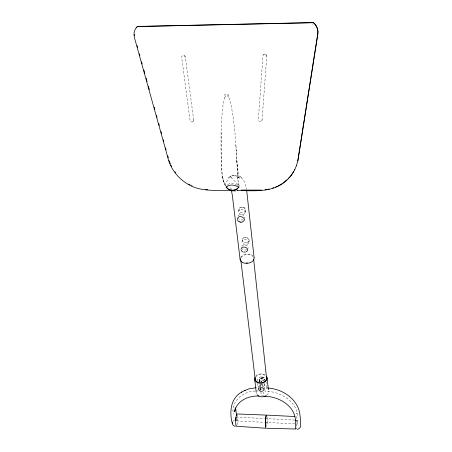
<?xml version="1.0" encoding="UTF-8"?>
<svg xmlns="http://www.w3.org/2000/svg" width="452" height="452" viewBox="0 0 452 452"><rect width="100%" height="100%" fill="white"/><g stroke="black" fill="none" stroke-linecap="round" stroke-linejoin="round"><path stroke-width="0.34" stroke-dasharray="2.26 1.69" d="M261.188 384.115L261.194 384.511L262.335 384.432L262.635 387.194M221.231 158.505L221.113 132.317L221.808 116.966L223.028 105.067L224.7 97.525L224.548 94.784L228.735 94.745L228.881 97.485L231.091 105L233.159 116.898L234.944 132.272L237.373 167.856L239.277 178.676L238.633 176.952L239.543 178.902L238.373 177.308L238.825 177.749L235.413 175.726L235.837 175.839L231.865 175.828L232.401 175.608M220.988 150.098L221.113 132.317M257.42 381.211C257.132 378.567 259.877 376.612 262.329 376.736L261.533 381.742M267.121 420.948L267.115 421.354A6.582 0.87 -87.9 0 1 266.725 426.078M258.685 387.144L258.906 386.488L260.324 386.46M266.765 56.172L266.753 56.184A1.966 1.91 83.4 0 0 264.996 54.059A1.966 1.91 83.4 0 0 262.951 55.862L258.363 119.481A1.893 1.853 58.5 0 0 260.086 121.526A1.893 1.853 58.5 0 0 262.081 119.825L266.765 56.172C266.974 54.534 264.827 53.353 263.606 54.522M259.109 381.9L259.883 379.855L261.397 378.725M259.137 381.477C258.069 377.561 264.267 376.657 264.962 380.087M236.741 420.422L236.729 417.094M248.606 242.747A3.345 2.52 11.1 0 0 244.204 239.549A3.345 2.52 11.1 0 0 243.199 243.792A3.345 2.52 11.1 0 0 248.606 242.747C252.018 237.119 241.187 234.786 242.063 241.323M245.216 212.609A3.441 2.661 11.8 0 0 240.69 209.259A3.441 2.661 11.8 0 0 239.673 213.751A3.441 2.661 11.8 0 0 245.216 212.609C248.673 206.841 237.695 204.462 238.498 211.152M262.262 377.154L263.363 377.132L265.188 378.188M312.744 24.448L312.903 24.029M264.866 422.349L297.297 423.999L297.467 420.23L295.314 420.094M297.427 420.196L297.297 423.999M236.814 160.223L237.808 178.715L238.47 183.337L238.063 184.105L238.645 185.557M232.656 421.575L234.95 419.456M226.96 185.337L227.65 184.868M224.7 97.525L226.701 94.926L228.881 97.485M261.764 120.74L262.081 119.825M193.015 121.65L193.71 119.916M266.64 395.33L268.149 393.613L268.522 391.065M193.688 119.978L185.393 57.178A1.949 1.848 70.1 0 0 183.275 55.477A1.949 1.848 70.1 0 0 181.693 57.607L190.077 120.322A1.887 1.797 57.7 0 0 192.128 122A1.887 1.797 57.7 0 0 193.688 119.978L193.705 119.961M260.482 378.397C258.38 379.516 259.725 381.833 261.691 381.68M185.371 57.212L184.286 55.652L182.806 55.596M237.345 185.297L231.684 183.128L229.475 183.523L227.785 184.704M231.249 176.065L230.011 176.596C233.113 174.698 237.407 174.455 240.34 176.777M260.657 378.301C262.352 377.443 264.561 378.623 264.906 380.46M246.871 242.447C250.182 242.283 248.916 237.808 246.312 237.509M246.685 242.447C241.701 244.278 241.063 236.854 246.12 237.469M255.278 391.059C243.345 391.166 230.334 401.455 233.39 414.36M256.612 390.923L257.99 390.94M267.002 416.829L267.132 418.134M236.108 417.117L264.301 418.535M265.008 418.569L294.608 420.055M242.679 207.129C238.085 206.372 237.588 213.615 242.594 212.502C246.43 212.932 246.255 207.711 242.877 207.163M236.667 420.914L264.16 422.315M267.578 387.991L266.234 387.901L266.996 388.743L266.307 382.025M262.584 386.754L263.68 387.11M225.678 185.631L225.542 183.924L229.294 176.562L230.486 177.709L231.695 177.981L239.374 186.241M228.893 177.348L230.486 177.709M260.725 390.121L259.561 389.115M241.165 177.433C244.481 180.303 245.476 184.885 246.425 188.987M239.611 176.207L241.871 177.981M231.865 189.411L230.288 187.783L230.853 188.874M263.663 379.205L264.358 380.002M257.64 395.285L256.329 393.003M262.318 376.974L263.459 377.29L263.821 380.742M225.395 185.586C221.666 178.467 221.83 170.15 221.051 162.347L221.356 161.997L221.011 150.974M221.288 160.2C221.548 168.726 221.644 177.551 225.215 185.478M231.695 177.981L231.48 177.359M224.305 183.258L223.52 180.749M223.102 179.195L222.576 176.992M239.142 185.665L238.47 183.337M237.967 180.823L238.063 181.286M257.657 383.313L258.126 387.522M260.053 383.957L261.301 395.393L261.894 395.907L262.996 395.952L263.516 395.483L263.149 392.031M259.584 380.335L259.73 381.663M260.024 384.324L260.312 386.985M260.386 387.652L260.674 390.313M261.194 376.821L261.77 382.2M261.844 382.872L262.273 386.912M264.25 383.827L264.81 389.155M264.878 389.822L265.019 391.149C279.805 391.262 297.196 401.065 297.964 417.241M264.115 383.505L264.623 388.341M235.972 145.499L236.226 148.753M236.368 150.968L236.328 150.092C235.961 157.714 237.916 165.613 237.136 173.139L237.808 179.263M267.098 418.134L267.115 421.36A6.582 0.78 -87.5 0 1 266.714 426.078M263.443 383.725A2.802 1.836 9.1 0 1 262.798 383.889M259.098 381.957A2.802 1.836 9.1 0 1 260.612 380.301A2.802 1.836 9.1 0 1 263.685 380.821M262.403 389.059A2.814 1.831 9.1 0 1 260.267 388.788M258.685 387.127A2.814 1.831 9.1 0 1 261.623 385.403A2.814 1.831 9.1 0 1 264.222 387.827M243.232 219.655A3.458 2.661 11.8 0 1 238.464 218.621M238.142 215.92A3.458 2.661 11.8 0 1 242.278 214.819A3.458 2.661 11.8 0 1 244.634 218.039M296.088 416.885A6.221 0.638 -88.1 0 1 296.732 419.439A6.221 0.638 -88.1 0 1 296.427 426.965M237.34 414.648A6.158 0.915 -87.2 0 1 236.916 425.259M246.685 249.707A3.362 2.52 11.1 0 1 242.046 248.702M241.741 246.148A3.362 2.52 11.1 0 1 244.911 244.944A3.362 2.52 11.1 0 1 247.905 246.865M248.097 247.526A3.362 2.52 11.1 0 1 248.058 248.188M241.221 257.499A6.413 4.192 -6.6 0 1 247.108 254.51A6.413 4.192 -6.6 0 1 253.018 256.696M255.606 377.234A5.701 4.254 -6.4 0 1 265.341 375.691M255.883 376.007A6.249 4.667 -6.4 0 1 265.77 375.414M240.65 257.38A7.034 4.593 -6.6 0 1 252.668 255.527M296.314 413.467C295.783 414.23 297.506 413.179 296.314 413.467"/><path stroke-width="0.68" d="M235.289 426.304C233.481 426.123 231.995 424.338 232.351 422.513M237.537 218.74C238.526 213.44 249.018 219.231 242.012 222.017M241.142 248.967C241.826 244.555 251.368 248.577 246.278 251.82M297.766 160.997L317.739 34.03A11.972 11.888 75.7 0 0 313.315 22.713L137.238 26.549A11.972 10.95 53.7 0 0 134.447 37.669L167.472 156.2C169.766 167.353 176.935 177.195 186.484 183.303C199.541 192.185 216.05 190.179 230.932 190.326M235.351 407.885L234.65 411.795C236.356 400.89 248.668 395.37 259.047 396.099M236.181 420.241C235.577 421.97 235.532 417.478 236.176 417.151M296.484 165.545L297.908 160.703L317.863 33.9A11.955 11.871 76.1 0 0 313.445 22.6L137.617 26.436A11.955 10.938 53.7 0 0 136.346 27.905M294.631 169.873L296.631 165.246M263.957 389.596L262.708 391.076M294.777 169.568L293.427 171.901A30.86 28.838 20.4 0 1 287.642 179.286C274.658 193.06 253.939 190.846 236.91 190.365L237.633 190.043M238.916 186.981C236.136 191.365 228.791 191.512 226.164 186.902M266.437 415.111A6.582 0.87 -87.9 0 0 265.493 419.462A6.582 0.87 -87.9 0 0 265.471 426.575L265.821 428.123L266.279 427.931M286.958 179.794L282.89 183.083M241.91 391.991C230.531 397.969 229.209 412.309 232.317 423.467M226.203 186.964L229.119 185.382L231.876 185.004L234.537 185.422L238.871 187.038M278.24 185.885L278.681 185.631M279.127 185.371L281.856 183.783M244.662 390.534L248.82 388.923L256.177 387.686M241.311 392.313L245.187 390.251M266.205 395.686C263.629 397.28 259.996 397.297 257.64 395.285M275.562 187.038L276.714 186.54M277.229 186.32L277.805 186.071M245.577 252.097L243.781 252.046M297.275 429.366C298.987 429.021 300.529 427.677 300.778 425.903C300.247 420.219 300.501 414.281 298.574 408.828C293.749 396.381 280.517 388.799 267.578 387.991M272.68 188.111L273.839 187.772M265.121 189.817L266.482 189.591M267.85 189.36L269.217 189.128M262.047 391.291C260.375 391.692 258.273 390.392 258.431 388.556L258.64 388.206C260.25 387.494 263.132 387.268 264.002 389.087M235.808 190.874L231.842 190.851M241.865 222.231L240.204 222.209M261.425 190.089L241.159 190.066M295.173 429.004L266.787 428.281M237.645 413.981L265.821 415.077M267.177 415.139L294.766 416.518M265.471 426.575L265.584 426.581A6.582 0.78 -87.5 0 1 265.68 419.467A6.582 0.78 -87.5 0 1 266.567 415.117M265.335 428.213L237.159 426.298M205.716 189.597L207.779 189.733M263.974 396.246C278.172 396.088 294.862 405.58 295.455 420.462M239.571 221.661L240.255 221.943M191.501 185.58L192.089 185.828M188.846 184.15L189.196 184.348M189.665 184.608L190.128 184.868M242.961 252.013L241.622 251.024L241.035 249.764M239.396 221.949L238.018 220.926L237.39 219.423M174.884 171.76L175.551 172.715M170.788 164.969L171.653 166.562M169.008 160.517L170.28 163.697M137.086 45.635L137.645 47.663M139.346 53.748L139.911 55.782M141.606 61.867L142.171 63.901M143.866 69.987L144.804 73.371M146.126 78.111L147.07 81.49M148.386 86.23L149.329 89.609M154.228 107.203L154.793 109.231M156.488 115.322L157.053 117.35M158.748 123.441L159.313 125.47M161.008 131.56L161.573 133.589M163.268 139.679L163.833 141.708M165.528 147.798L166.093 149.827M167.788 155.917L168.313 157.889M231.334 190.45L232.305 195.038L240.159 259.77M246.645 190.151L254.092 257.617M240.859 260.375L255.239 379.431M254.696 379.516L256.25 392.325M236.571 415.755L235.656 408.179M267.064 377.561L268.381 389.714M253.628 259.12L266.522 377.646A5.701 4.254 -6.4 0 1 260.962 382.821A5.701 4.254 -6.4 0 1 255.239 378.324M236.667 425.948A6.158 0.915 -87.2 0 1 235.729 420.4A6.158 0.915 -87.2 0 1 237.136 414.094M296.269 428.016A6.221 0.638 -88.1 0 1 295.512 427.428A6.221 0.638 -88.1 0 1 295.619 419.959M247.442 262.894A6.413 4.192 -6.6 0 1 246.317 262.94M266.601 376.414A6.249 4.667 -6.4 0 1 260.973 383.239A6.249 4.667 -6.4 0 1 255.097 377.109M254.075 257.623A7.034 4.593 -6.6 0 1 247.154 263.33A7.034 4.593 -6.6 0 1 240.181 258.567M238.859 187.139A7.853 7.582 -42.3 0 1 226.226 187.06M293.574 171.59A30.821 28.804 20.4 0 1 288.229 178.568M134.442 35.51A11.955 10.938 53.7 0 1 134.38 34.488"/></g></svg>
